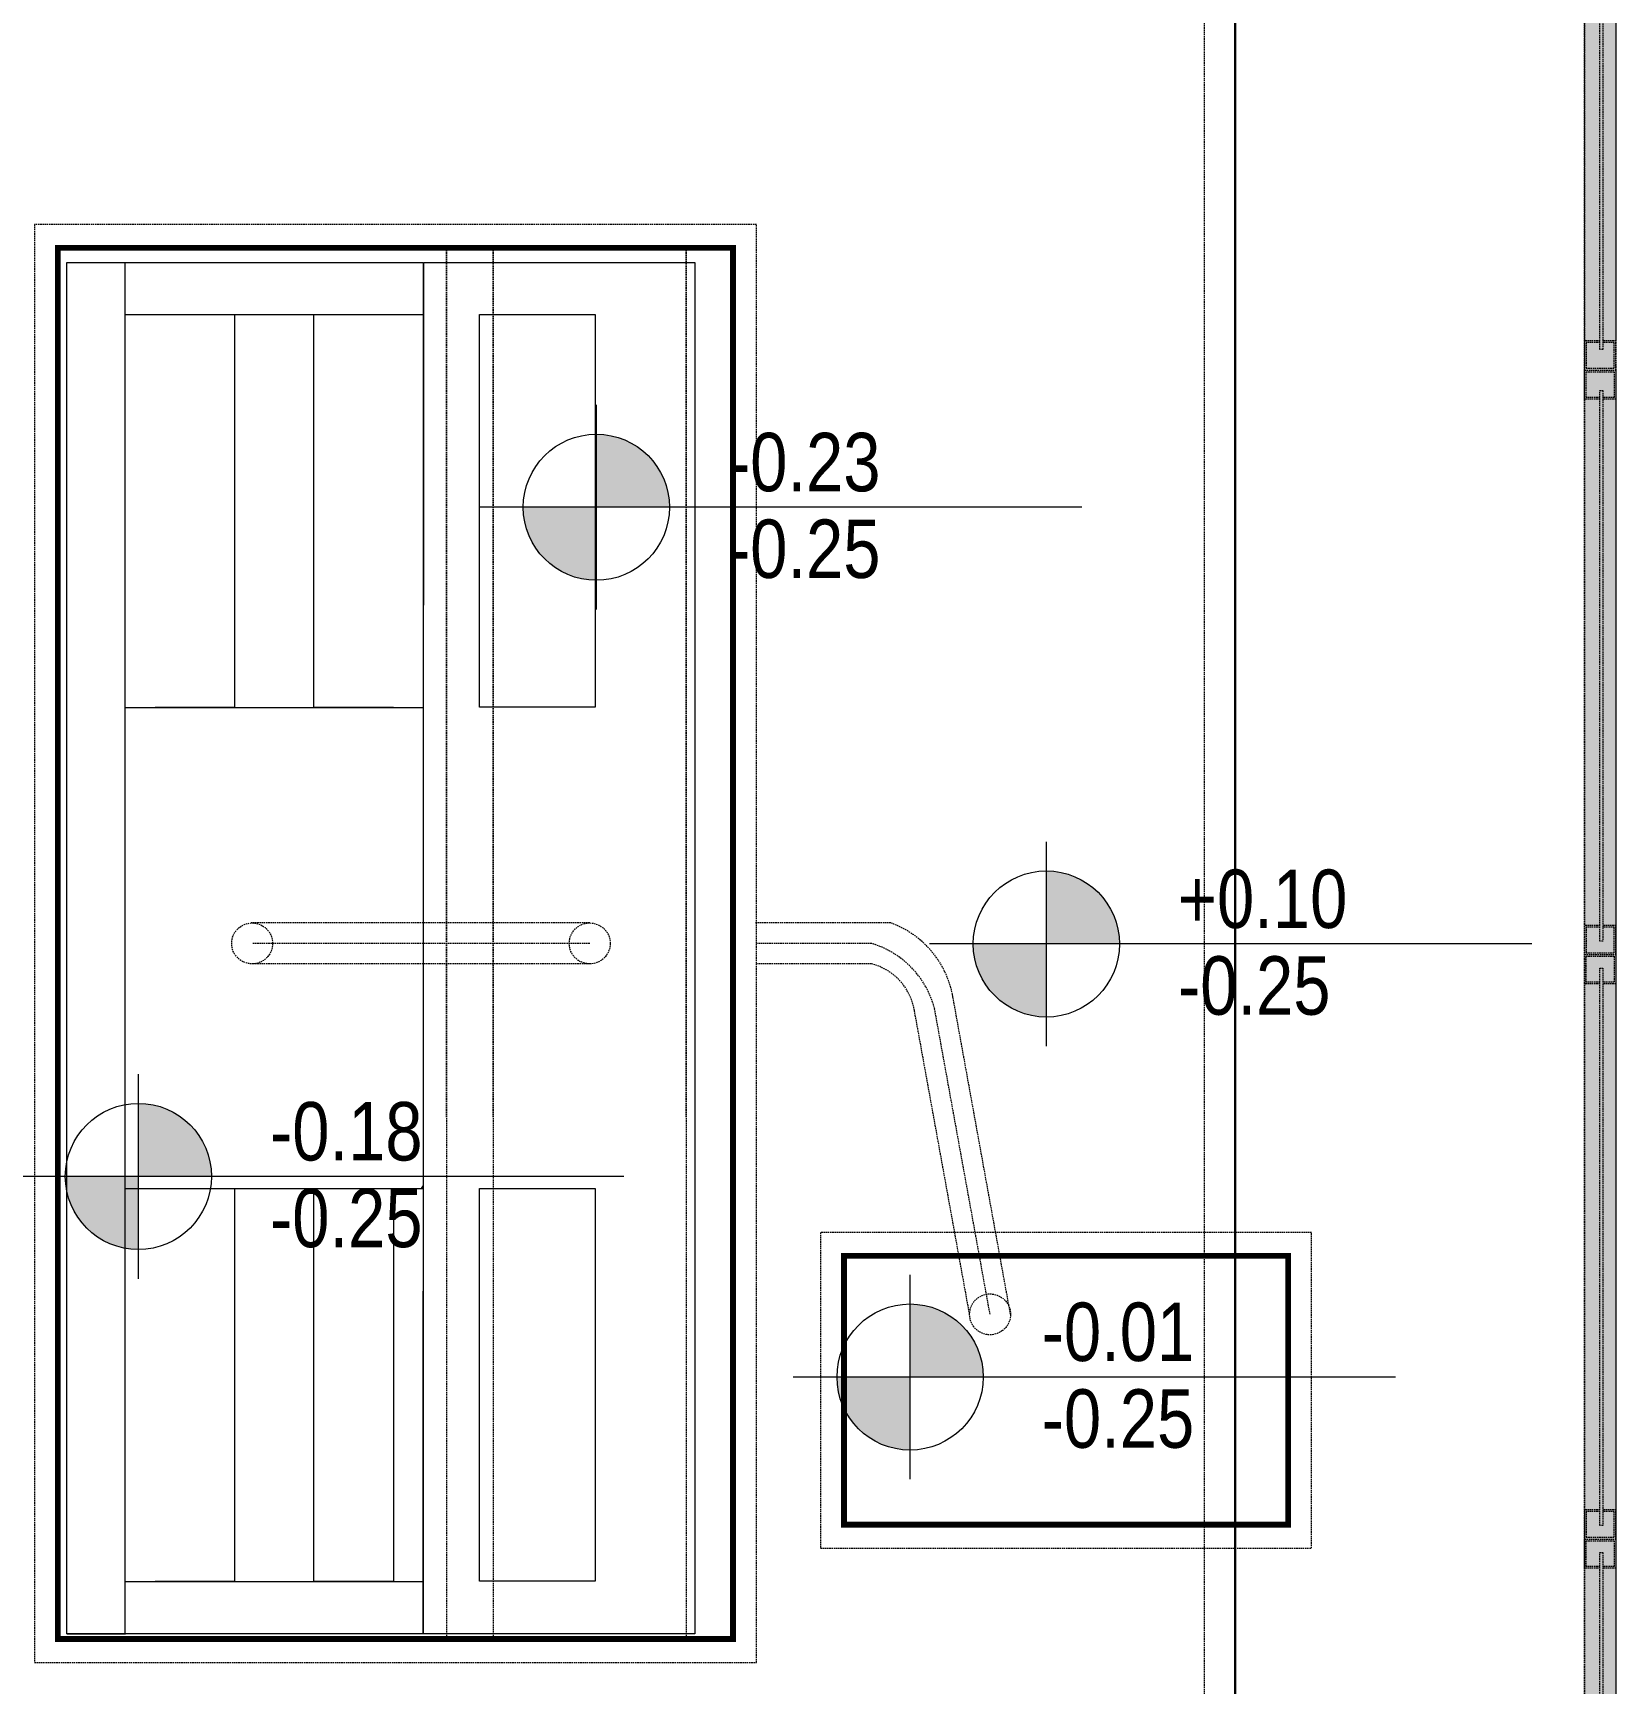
# Model space of a CAD drawing. Extents: x -1457 to 23780, y -2071 to 4205.
# Drawn here: x 1924.9 to 2195.7, y 2945.4 to 3227.9 of the extents above; entities that cross this region are included whole.
import ezdxf
from ezdxf.enums import TextEntityAlignment as Align

# ---------------------------------------------------------------- set-up
doc = ezdxf.new("R2010")
doc.units = 0
doc.header["$MEASUREMENT"] = 0
doc.linetypes.add('HIDDEN', pattern=[0.375, 0.25, -0.125])
doc.layers.get('0').update_dxf_attribs({"color": 9, "lineweight": 9})
doc.layers.add('E-KABLO', color=7, linetype='Continuous', lineweight=30)
doc.layers.add('M-TEFRIS2-015', color=129, linetype='Continuous', lineweight=9)
doc.styles.add('Arial', font='arial.ttf', dxfattribs={"height": 2.5})
doc.styles.add('MuuM_TEXT-STANDART', font='ARIALN.TTF')

# ---------------------------------------------------------------- blocks, each defined once
blk = doc.blocks.new('p-audi-test hattı')
at = {"color": 0, "linetype": 'ByBlock', "lineweight": 0}
for p, q in [((-106.5, -0.62), (-106.5, 234)), ((-106.5, 234), (-60.04, 234)), ((-60.04, 234), (-60.11, -0.62)), ((-60.04, -0.62), (-60.04, 234)), ((-60.04, 234), (0.91, 234)), ((-60.04, 234), (-9.08, 234)), ((0.91, 234), (-9.08, 234)), ((-9.05, 234), (-9.05, -0.62)), ((-9.05, 234), (-9.05, -0.62)), ((0.91, 234), (0.91, -0.62)), ((-89.44, 225.03), (-69.65, 225.03)), ((-89.44, 157.84), (-89.44, 225.03)), ((-69.65, 225.03), (-69.65, 157.84)), ((-9.05, 225.05), (-60.04, 225.05)), ((-54.94, 157.85), (-54.94, 225.05)), ((-54.94, 225.05), (-41.34, 225.05)), ((-41.34, 225.05), (-41.34, 157.85)), ((-27.75, 157.85), (-27.75, 225.05)), ((-27.75, 225.05), (-14.15, 225.05)), ((-69.65, 157.84), (-89.44, 157.84)), ((-9.05, 157.85), (-60.04, 157.85)), ((-60.04, 157.34), (-59.7, 157.85)), ((-41.34, 157.85), (-54.94, 157.85)), ((-14.15, 157.85), (-27.75, 157.85)), ((-89.44, 75.51), (-69.65, 75.51)), ((-89.44, 8.32), (-89.44, 75.51)), ((-69.65, 75.51), (-69.65, 8.32)), ((-9.05, 75.53), (-60.04, 75.53)), ((-54.94, 75.53), (-41.34, 75.53)), ((-41.34, 75.53), (-41.34, 8.33)), ((-27.75, 8.33), (-27.75, 75.53)), ((-27.75, 75.53), (-14.15, 75.53)), ((-69.65, 8.32), (-89.44, 8.32)), ((-9.05, 8.33), (-60.04, 8.33)), ((-41.34, 8.33), (-54.94, 8.33)), ((-14.15, 8.33), (-27.75, 8.33)), ((-60.11, -0.62), (-106.5, -0.62)), ((0.91, -0.62), (-60.04, -0.62))]:
    blk.add_line(p, q, dxfattribs=at)
blk = doc.blocks.new('p-mekanik_test_hattı')
at = {"rotation": 180}
blk.add_blockref('p-audi-test hattı', (5.91, 239), dxfattribs=at)
blk = doc.blocks.new('0_elevationtarget-p')
h = blk.add_hatch(color=256)
h.paths.add_polyline_path([(2.5, 0, 0.414214), (0, 2.5), (0, 0)])
h.paths.add_polyline_path([(0, 0), (-2.5, 0, 0.414214), (0, -2.5)])
blk.add_line((0, -3.5), (0, 3.5))
blk.add_lwpolyline([(16.605, 0), (-4, 0)])
blk.add_circle((0, 0), 2.5)
at = {"style": 'Arial'}
blk.add_attdef('BITMISKOT', text='', height=2, dxfattribs=at).set_placement((4.5, 0), align=Align.BOTTOM_LEFT)
blk.add_attdef('KABAKOT', text='', height=2, dxfattribs=at).set_placement((4.5, -0.592), align=Align.TOP_LEFT)

msp = doc.modelspace()

# ---------------------------------------------------------------- hatches: boundary and pattern name
at = {"layer": 'M-TEFRIS2-015', "linetype": 'HIDDEN', "lineweight": 0}
msp.add_hatch(color=256, dxfattribs=at).paths.add_polyline_path([(2190.28, 2868.68), (2190.28, 3271.71), (2195.69, 3271.71), (2195.69, 2868.68)])

# ---------------------------------------------------------------- linework, layer by layer
at = {"layer": 'E-KABLO', "color": 6}
msp.add_line((2130.52, 2691.05), (2130.52, 3820.33), dxfattribs=at)
at = {"layer": 'M-TEFRIS2-015', "linetype": 'HIDDEN', "lineweight": 0}
for points in [[(2191.77, 2861.84), (2125.3, 2861.84), (2125.3, 3278.53), (2191.77, 3278.53)], [(2190.28, 3265.19), (2190.28, 3175.19)], [(2195.69, 3265.19), (2195.69, 3175.19)], [(1995.64, 3042.35), (1995.64, 3042.35), (1995.64, 3191.1), (1995.64, 2953.1)], [(2003.64, 3042.35), (2003.64, 3042.35), (2003.64, 3191.1), (2003.64, 2953.1)], [(2036.64, 3042.35), (2036.64, 3042.35), (2036.64, 3191.1), (2036.64, 2953.1)], [(2192.94, 3175.19), (2190.28, 3175.19), (2190.28, 3170.19), (2195.69, 3170.19), (2195.69, 3175.19), (2193.44, 3175.19)], [(2192.94, 3174.89), (2190.58, 3174.89), (2190.58, 3170.49), (2195.39, 3170.49), (2195.39, 3174.89), (2193.44, 3174.89)], [(2192.94, 3165.19), (2190.28, 3165.19), (2190.28, 3170.19), (2195.69, 3170.19), (2195.69, 3165.19), (2193.44, 3165.19)], [(2192.94, 3165.49), (2190.58, 3165.49), (2190.58, 3169.89), (2195.39, 3169.89), (2195.39, 3165.49), (2193.44, 3165.49)], [(2192.94, 3072.49), (2192.94, 3166.69), (2193.44, 3166.69), (2193.44, 3072.49), (2192.94, 3072.49)], [(2190.28, 3165.19), (2190.28, 2880.88)], [(2195.69, 3165.09), (2195.69, 2880.88)], [(2020.14, 3075.6), (1962.2, 3075.6)], [(2071.63, 3075.6), (2048.45, 3075.6)], [(2192.94, 3075.19), (2190.28, 3075.19), (2190.28, 3070.19), (2195.69, 3070.19), (2195.69, 3075.19), (2193.44, 3075.19)], [(2192.94, 3074.89), (2190.58, 3074.89), (2190.58, 3070.49), (2195.39, 3070.49), (2195.39, 3074.89), (2193.44, 3074.89)], [(2020.14, 3072.1), (1962.39, 3072.1)], [(2068.36, 3072.1), (2048.64, 3072.1)], [(2020.14, 3068.6), (1962.39, 3068.6)], [(2068.36, 3068.6), (2048.64, 3068.6)], [(2192.94, 3065.19), (2190.28, 3065.19), (2190.28, 3070.19), (2195.69, 3070.19), (2195.69, 3065.19), (2193.44, 3065.19)], [(2192.94, 3065.49), (2190.58, 3065.49), (2190.58, 3069.89), (2195.39, 3069.89), (2195.39, 3065.49), (2193.44, 3065.49)], [(2193.44, 2972.49), (2192.94, 2972.49), (2192.94, 3067.89), (2193.44, 3067.89)], [(2193.44, 3067.89), (2193.44, 2972.49)], [(2092.12, 3008.64), (2082.17, 3063.47)], [(2085.12, 3008.64), (2075.64, 3060.88)], [(2088.62, 3008.64), (2079.14, 3060.88)], [(2059.62, 3022.64), (2059.62, 2968.64), (2143.62, 2968.64), (2143.62, 3022.64), (2059.62, 3022.64)], [(2192.94, 2975.19), (2190.28, 2975.19), (2190.28, 2970.19), (2195.69, 2970.19), (2195.69, 2975.19), (2193.44, 2975.19)], [(2192.94, 2974.89), (2190.58, 2974.89), (2190.58, 2970.49), (2195.39, 2970.49), (2195.39, 2974.89), (2193.44, 2974.89)], [(2192.94, 2965.19), (2190.28, 2965.19), (2190.28, 2970.19), (2195.69, 2970.19), (2195.69, 2965.19), (2193.44, 2965.19)], [(2192.94, 2965.49), (2190.58, 2965.49), (2190.58, 2969.89), (2195.39, 2969.89), (2195.39, 2965.49), (2193.44, 2965.49)], [(2193.44, 2967.89), (2193.44, 2878.9), (2192.94, 2878.9), (2192.94, 2967.89), (2193.44, 2967.89)], [(1929.14, 2953.1), (2044.64, 2953.1)]]:
    msp.add_lwpolyline(points, dxfattribs=at)
for points in [[(2190.28, 2868.68), (2190.28, 3271.71), (2195.69, 3271.71), (2195.69, 2868.68)], [(2193.44, 3266.59), (2193.44, 3173.69), (2192.94, 3173.69), (2192.94, 3266.59)], [(1925.14, 3195.1), (1925.14, 2949.1), (2048.64, 2949.1), (2048.64, 3195.1)]]:
    msp.add_lwpolyline(points, close=True, dxfattribs=at)
at = {"layer": 'M-TEFRIS2-015', "linetype": 'HIDDEN', "lineweight": 0, "const_width": 1}
msp.add_lwpolyline([(1929.14, 3191.1), (1929.14, 2953.1), (2044.64, 2953.1), (2044.64, 3191.1), (1929.14, 3191.1)], dxfattribs=at)
msp.add_lwpolyline([(2063.62, 3018.64), (2063.62, 2972.64), (2139.62, 2972.64), (2139.62, 3018.64)], close=True, dxfattribs=at)
at = {"layer": 'M-TEFRIS2-015', "linetype": 'HIDDEN', "lineweight": 0}
for centre in [(1962.39, 3072.1), (2020.14, 3072.1), (2088.62, 3008.64)]:
    msp.add_circle(centre, 3.5, dxfattribs=at)
for centre, radius, start, end in [((2066.1, 3060.15), 16.41, 8.9017, 70.3013), ((2063.84, 3056.96), 15.8, 14.3619, 73.3501), ((2065.9, 3058.99), 9.92, 9.5545, 75.6286)]:
    msp.add_arc(centre, radius, start, end, dxfattribs=at)

# ---------------------------------------------------------------- block references
msp.add_blockref('p-mekanik_test_hattı', (1925.71, 2949), dxfattribs=at)
ref = msp.add_blockref('0_elevationtarget-p', (2021.27, 3146.72), dxfattribs=dict(at, xscale=5, yscale=5, zscale=0.5))
ref.add_attrib('BITMISKOT', '-0.23', dxfattribs={"layer": '0', "height": 10, "style": 'MuuM_TEXT-STANDART'}).set_placement((2043.77, 3146.45), align=Align.BOTTOM_LEFT)
ref.add_attrib('KABAKOT', '-0.25', dxfattribs={"layer": '0', "height": 10, "style": 'MuuM_TEXT-STANDART'}).set_placement((2043.77, 3131.62), align=Align.BOTTOM_LEFT)
ref = msp.add_blockref('0_elevationtarget-p', (2098.25, 3072), dxfattribs=dict(at, xscale=5, yscale=5, zscale=0.5))
ref.add_attrib('BITMISKOT', '+0.10', dxfattribs={"layer": '0', "height": 10, "style": 'MuuM_TEXT-STANDART'}).set_placement((2120.75, 3071.73), align=Align.BOTTOM_LEFT)
ref.add_attrib('KABAKOT', '-0.25', dxfattribs={"layer": '0', "height": 10, "style": 'MuuM_TEXT-STANDART'}).set_placement((2120.75, 3056.9), align=Align.BOTTOM_LEFT)
ref = msp.add_blockref('0_elevationtarget-p', (1942.93, 3032.23), dxfattribs=dict(at, xscale=5, yscale=5, zscale=0.5))
ref.add_attrib('BITMISKOT', '-0.18', dxfattribs={"layer": '0', "height": 10, "style": 'MuuM_TEXT-STANDART'}).set_placement((1965.43, 3031.96), align=Align.BOTTOM_LEFT)
ref.add_attrib('KABAKOT', '-0.25', dxfattribs={"layer": '0', "height": 10, "style": 'MuuM_TEXT-STANDART'}).set_placement((1965.43, 3017.13), align=Align.BOTTOM_LEFT)
ref = msp.add_blockref('0_elevationtarget-p', (2074.94, 2997.91), dxfattribs=dict(at, xscale=5, yscale=5, zscale=0.5))
ref.add_attrib('BITMISKOT', '-0.01', dxfattribs={"layer": '0', "height": 10, "style": 'MuuM_TEXT-STANDART'}).set_placement((2097.44, 2997.65), align=Align.BOTTOM_LEFT)
ref.add_attrib('KABAKOT', '-0.25', dxfattribs={"layer": '0', "height": 10, "style": 'MuuM_TEXT-STANDART'}).set_placement((2097.44, 2982.81), align=Align.BOTTOM_LEFT)

doc.saveas('drawing.dxf')
